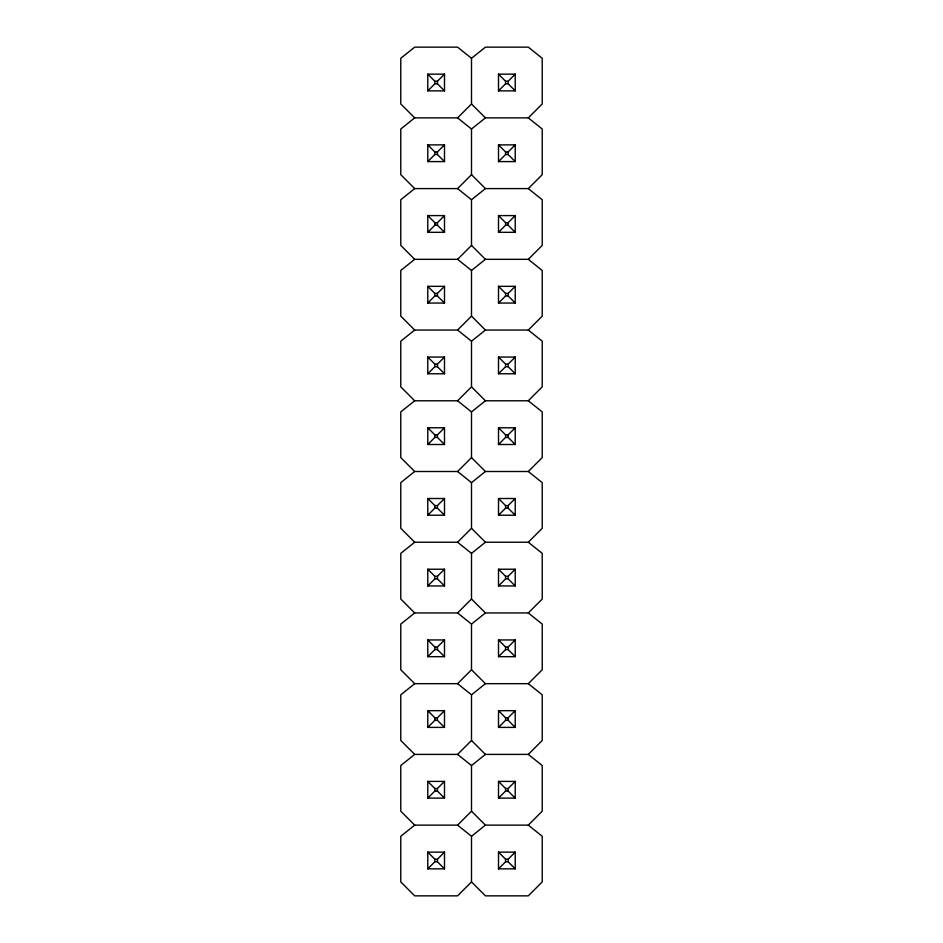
<?xml version="1.0" encoding="UTF-8"?>
<svg xmlns="http://www.w3.org/2000/svg" width="943" height="943" viewBox="0 0 943 943"><rect width="100%" height="100%" fill="white"/><g stroke="black" fill="none" stroke-linecap="round" stroke-linejoin="round"><path stroke-width="1.41" d="M427.78 90.87L434.853 83.797L437.422 83.797L444.495 90.87L427.78 90.87L427.78 74.155L444.495 74.155L444.495 90.87M427.78 74.155L434.853 81.228L437.422 81.228L444.495 74.155M414.696 188.6L400.775 174.679L400.775 129.014L414.696 117.875L457.579 117.875L471.5 103.954L471.5 58.289L485.421 47.15L528.304 47.15L542.225 58.289L542.225 103.954L528.304 117.875L485.421 117.875L471.5 129.014L471.5 174.679L457.579 188.6L414.696 188.6L400.775 199.739L400.775 245.404L414.696 259.325L457.579 259.325L471.5 270.464L471.5 316.129L485.421 330.05L528.304 330.05L542.225 341.189L542.225 386.854L528.304 400.775L485.421 400.775L471.5 411.914L471.5 457.579L457.579 471.5L414.696 471.5L400.775 482.639L400.775 528.304L414.696 542.225L457.579 542.225L471.5 553.364L471.5 599.029L457.579 612.95L414.696 612.95L400.775 624.089L400.775 669.754L414.696 683.675L457.579 683.675L471.5 694.814L471.5 740.479L457.579 754.4L414.696 754.4L400.775 765.539L400.775 811.204L414.696 825.125L457.579 825.125L471.5 836.264L471.5 881.929L485.421 895.85L528.304 895.85L542.225 881.929L542.225 836.264L528.304 825.125L485.421 825.125L471.5 836.264M427.78 161.595L434.853 154.522L437.422 154.522L444.495 161.595L427.78 161.595L427.78 144.88L444.495 144.88L444.495 161.595M427.78 144.88L434.853 151.953L437.422 151.953L444.495 144.88M498.505 90.87L505.578 83.797L508.147 83.797L515.22 90.87L498.505 90.87L498.505 74.155L515.22 74.155L515.22 90.87M498.505 74.155L505.578 81.228L508.147 81.228L515.22 74.155M427.78 232.32L434.853 225.247L434.853 222.678L427.78 215.605L427.78 232.32L444.495 232.32L444.495 215.605L427.78 215.605M434.853 222.678L437.422 222.678L444.495 215.605M498.505 161.595L505.578 154.522L508.147 154.522L515.22 161.595L498.505 161.595L498.505 144.88L515.22 144.88L515.22 161.595M498.505 144.88L505.578 151.953L508.147 151.953L515.22 144.88M457.579 259.325L471.5 245.404L471.5 199.739L485.421 188.6L528.304 188.6L542.225 199.739L542.225 245.404L528.304 259.325L485.421 259.325L471.5 270.464M528.304 188.6L542.225 174.679L542.225 129.014L528.304 117.875M427.78 303.045L434.853 295.972L437.422 295.972L444.495 303.045L444.495 286.33L427.78 286.33L427.78 303.045L444.495 303.045M427.78 286.33L434.853 293.403L437.422 293.403L444.495 286.33M498.505 232.32L505.578 225.247L508.147 225.247L515.22 232.32L498.505 232.32L498.505 215.605L515.22 215.605L515.22 232.32M498.505 215.605L505.578 222.678L508.147 222.678L515.22 215.605M471.5 411.914L457.579 400.775L414.696 400.775L400.775 386.854L400.775 341.189L414.696 330.05L457.579 330.05L471.5 316.129M427.78 373.77L434.853 366.697L437.422 366.697L444.495 373.77L427.78 373.77L427.78 357.055L444.495 357.055L444.495 373.77M427.78 357.055L434.853 364.128L437.422 364.128L444.495 357.055M498.505 303.045L505.578 295.972L508.147 295.972L515.22 303.045L498.505 303.045L498.505 286.33L515.22 286.33L515.22 303.045M498.505 286.33L505.578 293.403L508.147 293.403L515.22 286.33M457.579 400.775L471.5 386.854L471.5 341.189L485.421 330.05M528.304 330.05L542.225 316.129L542.225 270.464L528.304 259.325M427.78 444.495L434.853 437.422L437.422 437.422L444.495 444.495L427.78 444.495L427.78 427.78L444.495 427.78L444.495 444.495M427.78 427.78L434.853 434.853L437.422 434.853L444.495 427.78M498.505 373.77L505.578 366.697L505.578 364.128L498.505 357.055L498.505 373.77L515.22 373.77L515.22 357.055L498.505 357.055M515.22 373.77L508.147 366.697L508.147 364.128L515.22 357.055M427.78 515.22L434.853 508.147L437.422 508.147L444.495 515.22L427.78 515.22L427.78 498.505L444.495 498.505L444.495 515.22M427.78 498.505L434.853 505.578L437.422 505.578L444.495 498.505M498.505 444.495L505.578 437.422L505.578 434.853L498.505 427.78L515.22 427.78L515.22 444.495L498.505 444.495L498.505 427.78M505.578 434.853L508.147 434.853L515.22 427.78M457.579 542.225L471.5 528.304L471.5 482.639L485.421 471.5L528.304 471.5L542.225 482.639L542.225 528.304L528.304 542.225L485.421 542.225L471.5 553.364M528.304 471.5L542.225 457.579L542.225 411.914L528.304 400.775M427.78 585.945L434.853 578.872L437.422 578.872L444.495 585.945L427.78 585.945L427.78 569.23L444.495 569.23L444.495 585.945M427.78 569.23L434.853 576.303L437.422 576.303L444.495 569.23M498.505 515.22L505.578 508.147L508.147 508.147L515.22 515.22L498.505 515.22L498.505 498.505L515.22 498.505L515.22 515.22M498.505 498.505L505.578 505.578L508.147 505.578L515.22 498.505M427.78 656.67L434.853 649.597L437.422 649.597L444.495 656.67L427.78 656.67L427.78 639.955L444.495 639.955L444.495 656.67M427.78 639.955L434.853 647.028L437.422 647.028L444.495 639.955M498.505 585.945L505.578 578.872L508.147 578.872L515.22 585.945L498.505 585.945L498.505 569.23L515.22 569.23L515.22 585.945M498.505 569.23L505.578 576.303L508.147 576.303L515.22 569.23M457.579 683.675L471.5 669.754L471.5 624.089L485.421 612.95L528.304 612.95L542.225 624.089L542.225 669.754L528.304 683.675L485.421 683.675L471.5 694.814M528.304 612.95L542.225 599.029L542.225 553.364L528.304 542.225M427.78 727.395L434.853 720.322L437.422 720.322L444.495 727.395L427.78 727.395L427.78 710.68L444.495 710.68L444.495 727.395M427.78 710.68L434.853 717.753L437.422 717.753L444.495 710.68M498.505 656.67L505.578 649.597L508.147 649.597L515.22 656.67L498.505 656.67L498.505 639.955L515.22 639.955L515.22 656.67M498.505 639.955L505.578 647.028L508.147 647.028L515.22 639.955M427.78 798.12L434.853 791.047L437.422 791.047L444.495 798.12L427.78 798.12L427.78 781.405L444.495 781.405L444.495 798.12M427.78 781.405L434.853 788.478L437.422 788.478L444.495 781.405M498.505 727.395L505.578 720.322L508.147 720.322L515.22 727.395L498.505 727.395L498.505 710.68L515.22 710.68L515.22 727.395M498.505 710.68L505.578 717.753L508.147 717.753L515.22 710.68M457.579 825.125L471.5 811.204L471.5 765.539L485.421 754.4L528.304 754.4L542.225 765.539L542.225 811.204L528.304 825.125M528.304 754.4L542.225 740.479L542.225 694.814L528.304 683.675M427.78 868.845L434.853 861.772L437.422 861.772L444.495 868.845L427.78 868.845L427.78 852.13L444.495 852.13L444.495 868.845M427.78 852.13L434.853 859.203L437.422 859.203L444.495 852.13M498.505 798.12L505.578 791.047L508.147 791.047L515.22 798.12L498.505 798.12L498.505 781.405L515.22 781.405L515.22 798.12M498.505 781.405L505.578 788.478L508.147 788.478L515.22 781.405M471.5 881.929L457.579 895.85L414.696 895.85L400.775 881.929L400.775 836.264L414.696 825.125M498.505 868.845L505.578 861.772L508.147 861.772L515.22 868.845L498.505 868.845L498.505 852.13L515.22 852.13L515.22 868.845M498.505 852.13L505.578 859.203L508.147 859.203L515.22 852.13M414.696 259.325L400.775 270.464L400.775 316.129L414.696 330.05M414.696 400.775L400.775 411.914L400.775 457.579L414.696 471.5M414.696 542.225L400.775 553.364L400.775 599.029L414.696 612.95M414.696 683.675L400.775 694.814L400.775 740.479L414.696 754.4M434.853 225.247L437.422 225.247L444.495 232.32M505.578 364.128L508.147 364.128M505.578 366.697L508.147 366.697M505.578 437.422L508.147 437.422L515.22 444.495M471.5 58.289L457.579 47.15L414.696 47.15L400.775 58.289L400.775 103.954L414.696 117.875M457.579 117.875L471.5 129.014M457.579 188.6L471.5 199.739M457.579 330.05L471.5 341.189M457.579 471.5L471.5 482.639M457.579 612.95L471.5 624.089M457.579 754.4L471.5 765.539M471.5 103.954L485.421 117.875M471.5 174.679L485.421 188.6M471.5 245.404L485.421 259.325M471.5 386.854L485.421 400.775M471.5 457.579L485.421 471.5M471.5 528.304L485.421 542.225M471.5 599.029L485.421 612.95M471.5 669.754L485.421 683.675M471.5 740.479L485.421 754.4M471.5 811.204L485.421 825.125M508.147 81.228L508.147 83.797M508.147 151.953L508.147 154.522M508.147 222.678L508.147 225.247M508.147 293.403L508.147 295.972M508.147 434.853L508.147 437.422M508.147 505.578L508.147 508.147M508.147 576.303L508.147 578.872M508.147 647.028L508.147 649.597M508.147 717.753L508.147 720.322M508.147 788.478L508.147 791.047M508.147 859.203L508.147 861.772M505.578 81.228L505.578 83.797M505.578 151.953L505.578 154.522M505.578 222.678L505.578 225.247M505.578 293.403L505.578 295.972M505.578 505.578L505.578 508.147M505.578 576.303L505.578 578.872M505.578 647.028L505.578 649.597M505.578 717.753L505.578 720.322M505.578 788.478L505.578 791.047M505.578 859.203L505.578 861.772M437.422 81.228L437.422 83.797M437.422 151.953L437.422 154.522M437.422 222.678L437.422 225.247M437.422 293.403L437.422 295.972M437.422 364.128L437.422 366.697M437.422 434.853L437.422 437.422M437.422 505.578L437.422 508.147M437.422 576.303L437.422 578.872M437.422 647.028L437.422 649.597M437.422 717.753L437.422 720.322M437.422 788.478L437.422 791.047M437.422 859.203L437.422 861.772M434.853 81.228L434.853 83.797M434.853 151.953L434.853 154.522M434.853 293.403L434.853 295.972M434.853 364.128L434.853 366.697M434.853 434.853L434.853 437.422M434.853 505.578L434.853 508.147M434.853 576.303L434.853 578.872M434.853 647.028L434.853 649.597M434.853 717.753L434.853 720.322M434.853 788.478L434.853 791.047M434.853 859.203L434.853 861.772"/></g></svg>
